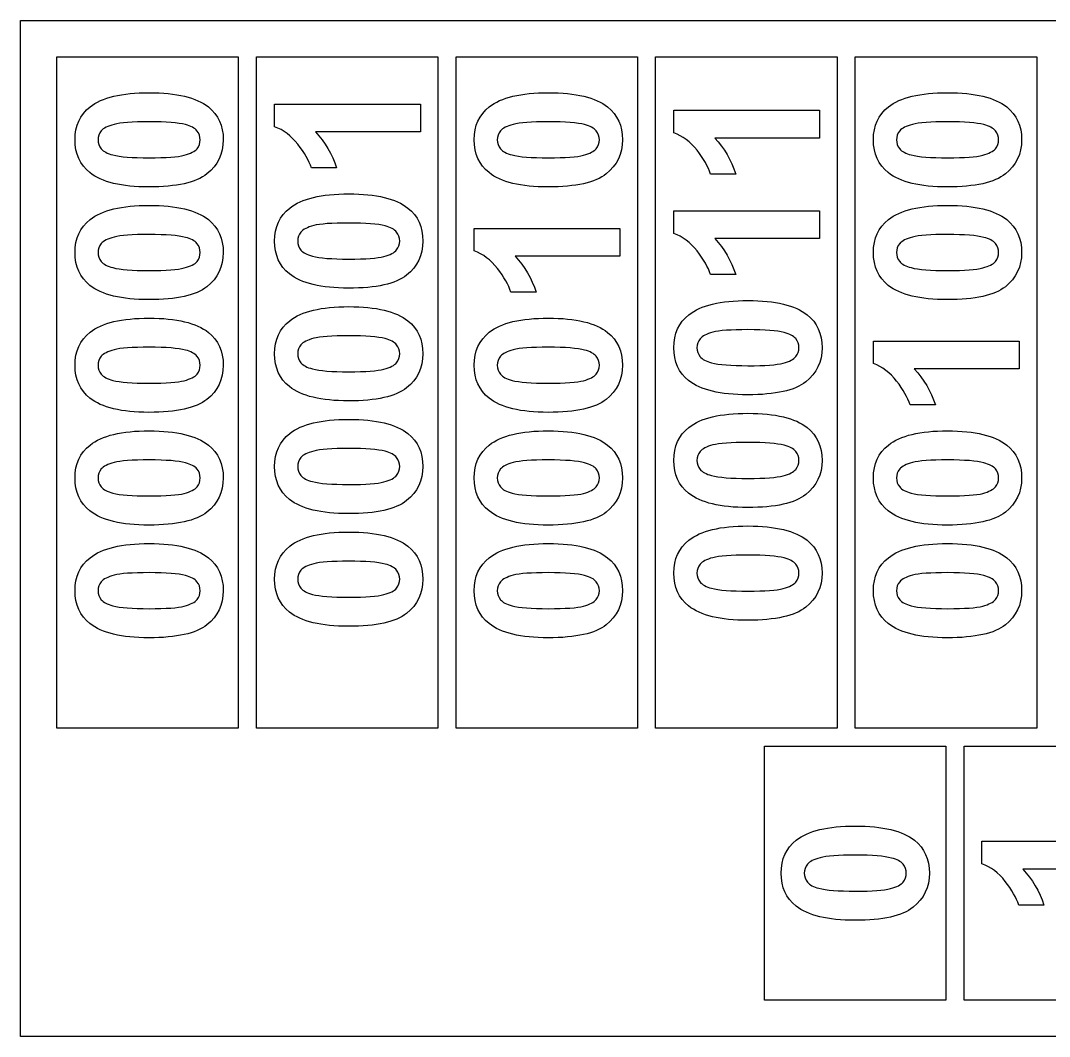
# Model space of a CAD drawing. Header units: millimetres. Extents: x -30 to 404, y 52 to 300.
# Drawn here: x 10 to 66.7, y 52 to 108 of the extents above; entities that cross this region are included whole.
import ezdxf

# ---------------------------------------------------------------- set-up
doc = ezdxf.new("R2010")
doc.units = ezdxf.units.MM
doc.layers.get('0').update_dxf_attribs({"lineweight": 25, "true_color": 0xffffff})
doc.layers.add('Gravure1', color=3, linetype='Continuous', lineweight=25, true_color=0x00ff00)

msp = doc.modelspace()

# ---------------------------------------------------------------- linework, layer by layer
for p, q in [((10, 52), (10, 108)), ((10, 108), (404, 108)), ((404, 52), (10, 52))]:
    msp.add_line(p, q)
at = {"layer": 'Gravure1'}
for p, q in [((12, 69), (12, 106)), ((12, 106), (22, 106)), ((22, 106), (22, 69)), ((23, 69), (23, 106)), ((23, 106), (33, 106)), ((33, 106), (33, 69)), ((34, 69), (34, 106)), ((34, 106), (44, 106)), ((44, 106), (44, 69)), ((45, 69), (45, 106)), ((45, 106), (55, 106)), ((55, 106), (55, 69)), ((56, 69), (56, 106)), ((56, 106), (66, 106)), ((66, 106), (66, 69)), ((24, 102.148), (24, 103.393)), ((24, 103.393), (32.033, 103.393)), ((32.033, 103.393), (32.033, 101.859)), ((46, 101.813), (46, 103.057)), ((46, 103.057), (54.033, 103.057)), ((54.033, 103.057), (54.033, 101.524)), ((32.033, 101.859), (26.254, 101.859)), ((54.033, 101.524), (48.254, 101.524)), ((27.417, 99.878), (26.025, 99.878)), ((49.417, 99.542), (48.025, 99.542)), ((46, 96.27), (46, 97.514)), ((46, 97.514), (54.033, 97.514)), ((54.033, 97.514), (54.033, 95.981)), ((35, 95.302), (35, 96.546)), ((35, 96.546), (43.033, 96.546)), ((43.033, 96.546), (43.033, 95.013)), ((54.033, 95.981), (48.254, 95.981)), ((43.033, 95.013), (37.254, 95.013)), ((49.417, 93.999), (48.025, 93.999)), ((38.417, 93.031), (37.025, 93.031)), ((57, 89.088), (57, 90.332)), ((57, 90.332), (65.033, 90.332)), ((65.033, 90.332), (65.033, 88.799)), ((65.033, 88.799), (59.254, 88.799)), ((60.417, 86.818), (59.025, 86.818)), ((22, 69), (12, 69)), ((33, 69), (23, 69)), ((44, 69), (34, 69)), ((55, 69), (45, 69)), ((66, 69), (56, 69)), ((51, 68), (61, 68)), ((51, 54), (51, 68)), ((61, 68), (61, 54)), ((62, 68), (72, 68)), ((62, 54), (62, 68)), ((62.984, 61.513), (62.984, 62.757)), ((62.984, 62.757), (71.016, 62.757)), ((71.016, 61.224), (65.237, 61.224)), ((66.4, 59.243), (65.008, 59.243)), ((61, 54), (51, 54)), ((72, 54), (62, 54))]:
    msp.add_line(p, q, dxfattribs=at)
for points in [[(13.83, 103.245), (14.485, 103.765), (15.571, 104.025), (17.087, 104.025)], [(17.087, 104.025), (18.601, 104.025), (19.689, 103.763), (20.35, 103.239)], [(35.83, 103.245), (36.485, 103.765), (37.571, 104.025), (39.087, 104.025)], [(39.087, 104.025), (40.601, 104.025), (41.689, 103.763), (42.35, 103.239)], [(57.83, 103.245), (58.485, 103.765), (59.571, 104.025), (61.087, 104.025)], [(61.087, 104.025), (62.601, 104.025), (63.689, 103.763), (64.35, 103.239)], [(13, 101.428), (13, 102.203), (13.277, 102.808), (13.83, 103.245)], [(20.35, 103.239), (20.896, 102.806), (21.169, 102.203), (21.169, 101.428)], [(35, 101.428), (35, 102.203), (35.277, 102.808), (35.83, 103.245)], [(42.35, 103.239), (42.896, 102.806), (43.169, 102.203), (43.169, 101.428)], [(57, 101.428), (57, 102.203), (57.277, 102.808), (57.83, 103.245)], [(64.35, 103.239), (64.896, 102.806), (65.169, 102.203), (65.169, 101.428)], [(15.153, 102.279), (14.802, 102.185), (14.567, 102.066), (14.449, 101.922)], [(17.087, 102.421), (16.149, 102.421), (15.504, 102.374), (15.153, 102.279)], [(19.084, 102.262), (18.691, 102.368), (18.026, 102.421), (17.087, 102.421)], [(19.72, 101.925), (19.602, 102.07), (19.39, 102.183), (19.084, 102.262)], [(25.28, 101.182), (24.915, 101.652), (24.488, 101.974), (24, 102.148)], [(37.153, 102.279), (36.802, 102.185), (36.567, 102.066), (36.449, 101.922)], [(39.087, 102.421), (38.149, 102.421), (37.504, 102.374), (37.153, 102.279)], [(41.084, 102.262), (40.691, 102.368), (40.026, 102.421), (39.087, 102.421)], [(41.72, 101.925), (41.602, 102.07), (41.39, 102.183), (41.084, 102.262)], [(59.153, 102.279), (58.802, 102.185), (58.567, 102.066), (58.449, 101.922)], [(61.087, 102.421), (60.149, 102.421), (59.504, 102.374), (59.153, 102.279)], [(63.084, 102.262), (62.691, 102.368), (62.026, 102.421), (61.087, 102.421)], [(63.72, 101.925), (63.602, 102.07), (63.39, 102.183), (63.084, 102.262)], [(14.449, 101.922), (14.331, 101.778), (14.272, 101.613), (14.272, 101.428)], [(19.897, 101.428), (19.897, 101.613), (19.838, 101.779), (19.72, 101.925)], [(26.254, 101.859), (26.778, 101.299), (27.165, 100.638), (27.417, 99.878)], [(36.449, 101.922), (36.331, 101.778), (36.272, 101.613), (36.272, 101.428)], [(41.897, 101.428), (41.897, 101.613), (41.838, 101.779), (41.72, 101.925)], [(47.28, 100.847), (46.915, 101.316), (46.488, 101.639), (46, 101.813)], [(48.254, 101.524), (48.778, 100.963), (49.165, 100.303), (49.417, 99.542)], [(58.449, 101.922), (58.331, 101.778), (58.272, 101.613), (58.272, 101.428)], [(63.897, 101.428), (63.897, 101.613), (63.838, 101.779), (63.72, 101.925)], [(13.818, 99.616), (13.273, 100.049), (13, 100.653), (13, 101.428)], [(14.272, 101.428), (14.272, 101.242), (14.331, 101.077), (14.449, 100.931)], [(14.449, 100.931), (14.567, 100.786), (14.779, 100.673), (15.085, 100.593)], [(19.022, 100.576), (19.373, 100.671), (19.607, 100.79), (19.723, 100.934)], [(19.723, 100.934), (19.839, 101.077), (19.897, 101.242), (19.897, 101.428)], [(21.169, 101.428), (21.169, 100.649), (20.87, 100.022), (20.271, 99.545)], [(26.025, 99.878), (25.894, 100.278), (25.645, 100.712), (25.28, 101.182)], [(35.818, 99.616), (35.273, 100.049), (35, 100.653), (35, 101.428)], [(36.272, 101.428), (36.272, 101.242), (36.331, 101.077), (36.449, 100.931)], [(36.449, 100.931), (36.567, 100.786), (36.779, 100.673), (37.085, 100.593)], [(41.022, 100.576), (41.373, 100.671), (41.607, 100.79), (41.723, 100.934)], [(41.723, 100.934), (41.839, 101.077), (41.897, 101.242), (41.897, 101.428)], [(43.169, 101.428), (43.169, 100.649), (42.87, 100.022), (42.271, 99.545)], [(57.818, 99.616), (57.273, 100.049), (57, 100.653), (57, 101.428)], [(58.272, 101.428), (58.272, 101.242), (58.331, 101.077), (58.449, 100.931)], [(58.449, 100.931), (58.567, 100.786), (58.779, 100.673), (59.085, 100.593)], [(63.022, 100.576), (63.373, 100.671), (63.607, 100.79), (63.723, 100.934)], [(63.723, 100.934), (63.839, 101.077), (63.897, 101.242), (63.897, 101.428)], [(65.169, 101.428), (65.169, 100.649), (64.87, 100.022), (64.271, 99.545)], [(15.085, 100.593), (15.481, 100.487), (16.149, 100.434), (17.087, 100.434)], [(17.087, 100.434), (18.026, 100.434), (18.671, 100.482), (19.022, 100.576)], [(37.085, 100.593), (37.481, 100.487), (38.149, 100.434), (39.087, 100.434)], [(39.087, 100.434), (40.026, 100.434), (40.671, 100.482), (41.022, 100.576)], [(48.025, 99.542), (47.894, 99.942), (47.645, 100.377), (47.28, 100.847)], [(59.085, 100.593), (59.481, 100.487), (60.149, 100.434), (61.087, 100.434)], [(61.087, 100.434), (62.026, 100.434), (62.671, 100.482), (63.022, 100.576)], [(17.071, 98.83), (15.565, 98.83), (14.481, 99.092), (13.818, 99.616)], [(20.271, 99.545), (19.673, 99.068), (18.606, 98.83), (17.071, 98.83)], [(39.071, 98.83), (37.565, 98.83), (36.481, 99.092), (35.818, 99.616)], [(42.271, 99.545), (41.673, 99.068), (40.606, 98.83), (39.071, 98.83)], [(61.071, 98.83), (59.565, 98.83), (58.481, 99.092), (57.818, 99.616)], [(64.271, 99.545), (63.673, 99.068), (62.606, 98.83), (61.071, 98.83)], [(24.83, 97.663), (25.485, 98.184), (26.571, 98.444), (28.087, 98.444)], [(28.087, 98.444), (29.601, 98.444), (30.689, 98.182), (31.35, 97.658)], [(13.83, 97.031), (14.485, 97.551), (15.571, 97.811), (17.087, 97.811)], [(17.087, 97.811), (18.601, 97.811), (19.689, 97.549), (20.35, 97.026)], [(24, 95.847), (24, 96.621), (24.277, 97.227), (24.83, 97.663)], [(31.35, 97.658), (31.896, 97.225), (32.169, 96.621), (32.169, 95.847)], [(57.83, 97.031), (58.485, 97.551), (59.571, 97.811), (61.087, 97.811)], [(61.087, 97.811), (62.601, 97.811), (63.689, 97.549), (64.35, 97.026)], [(13, 95.214), (13, 95.989), (13.277, 96.594), (13.83, 97.031)], [(20.35, 97.026), (20.896, 96.593), (21.169, 95.989), (21.169, 95.214)], [(57, 95.214), (57, 95.989), (57.277, 96.594), (57.83, 97.031)], [(64.35, 97.026), (64.896, 96.593), (65.169, 95.989), (65.169, 95.214)], [(26.153, 96.698), (25.802, 96.604), (25.567, 96.485), (25.449, 96.341)], [(28.087, 96.84), (27.149, 96.84), (26.504, 96.792), (26.153, 96.698)], [(30.084, 96.681), (29.691, 96.787), (29.026, 96.84), (28.087, 96.84)], [(30.72, 96.343), (30.602, 96.489), (30.39, 96.602), (30.084, 96.681)], [(15.153, 96.066), (14.802, 95.971), (14.567, 95.852), (14.449, 95.708)], [(17.087, 96.207), (16.149, 96.207), (15.504, 96.16), (15.153, 96.066)], [(19.084, 96.049), (18.691, 96.154), (18.026, 96.207), (17.087, 96.207)], [(19.72, 95.711), (19.602, 95.857), (19.39, 95.969), (19.084, 96.049)], [(24.818, 94.035), (24.273, 94.468), (24, 95.072), (24, 95.847)], [(25.449, 96.341), (25.331, 96.197), (25.272, 96.032), (25.272, 95.847)], [(25.272, 95.847), (25.272, 95.661), (25.331, 95.495), (25.449, 95.35)], [(30.897, 95.847), (30.897, 96.032), (30.838, 96.197), (30.72, 96.343)], [(30.723, 95.353), (30.839, 95.496), (30.897, 95.661), (30.897, 95.847)], [(32.169, 95.847), (32.169, 95.068), (31.87, 94.44), (31.271, 93.964)], [(47.28, 95.303), (46.915, 95.773), (46.488, 96.095), (46, 96.27)], [(48.254, 95.981), (48.778, 95.42), (49.165, 94.76), (49.417, 93.999)], [(59.153, 96.066), (58.802, 95.971), (58.567, 95.852), (58.449, 95.708)], [(61.087, 96.207), (60.149, 96.207), (59.504, 96.16), (59.153, 96.066)], [(63.084, 96.049), (62.691, 96.154), (62.026, 96.207), (61.087, 96.207)], [(63.72, 95.711), (63.602, 95.857), (63.39, 95.969), (63.084, 96.049)], [(14.449, 95.708), (14.331, 95.564), (14.272, 95.4), (14.272, 95.214)], [(19.897, 95.214), (19.897, 95.4), (19.838, 95.565), (19.72, 95.711)], [(25.449, 95.35), (25.567, 95.205), (25.779, 95.092), (26.085, 95.011)], [(30.022, 94.995), (30.373, 95.09), (30.607, 95.209), (30.723, 95.353)], [(36.28, 94.336), (35.915, 94.805), (35.488, 95.128), (35, 95.302)], [(48.025, 93.999), (47.894, 94.399), (47.645, 94.834), (47.28, 95.303)], [(58.449, 95.708), (58.331, 95.564), (58.272, 95.4), (58.272, 95.214)], [(63.897, 95.214), (63.897, 95.4), (63.838, 95.565), (63.72, 95.711)], [(13.818, 93.402), (13.273, 93.835), (13, 94.439), (13, 95.214)], [(14.272, 95.214), (14.272, 95.028), (14.331, 94.863), (14.449, 94.717)], [(14.449, 94.717), (14.567, 94.572), (14.779, 94.459), (15.085, 94.379)], [(19.022, 94.363), (19.373, 94.457), (19.607, 94.576), (19.723, 94.72)], [(19.723, 94.72), (19.839, 94.864), (19.897, 95.028), (19.897, 95.214)], [(21.169, 95.214), (21.169, 94.436), (20.87, 93.808), (20.271, 93.331)], [(26.085, 95.011), (26.481, 94.906), (27.149, 94.853), (28.087, 94.853)], [(28.087, 94.853), (29.026, 94.853), (29.671, 94.9), (30.022, 94.995)], [(37.254, 95.013), (37.778, 94.452), (38.165, 93.792), (38.417, 93.031)], [(57.818, 93.402), (57.273, 93.835), (57, 94.439), (57, 95.214)], [(58.272, 95.214), (58.272, 95.028), (58.331, 94.863), (58.449, 94.717)], [(58.449, 94.717), (58.567, 94.572), (58.779, 94.459), (59.085, 94.379)], [(63.022, 94.363), (63.373, 94.457), (63.607, 94.576), (63.723, 94.72)], [(63.723, 94.72), (63.839, 94.864), (63.897, 95.028), (63.897, 95.214)], [(65.169, 95.214), (65.169, 94.436), (64.87, 93.808), (64.271, 93.331)], [(15.085, 94.379), (15.481, 94.273), (16.149, 94.22), (17.087, 94.22)], [(17.087, 94.22), (18.026, 94.22), (18.671, 94.268), (19.022, 94.363)], [(37.025, 93.031), (36.894, 93.431), (36.645, 93.866), (36.28, 94.336)], [(59.085, 94.379), (59.481, 94.273), (60.149, 94.22), (61.087, 94.22)], [(61.087, 94.22), (62.026, 94.22), (62.671, 94.268), (63.022, 94.363)], [(28.071, 93.249), (26.565, 93.249), (25.481, 93.511), (24.818, 94.035)], [(31.271, 93.964), (30.673, 93.487), (29.606, 93.249), (28.071, 93.249)], [(17.071, 92.616), (15.565, 92.616), (14.481, 92.878), (13.818, 93.402)], [(20.271, 93.331), (19.673, 92.855), (18.606, 92.616), (17.071, 92.616)], [(61.071, 92.616), (59.565, 92.616), (58.481, 92.878), (57.818, 93.402)], [(64.271, 93.331), (63.673, 92.855), (62.606, 92.616), (61.071, 92.616)], [(46.83, 91.785), (47.485, 92.305), (48.571, 92.565), (50.087, 92.565)], [(50.087, 92.565), (51.601, 92.565), (52.689, 92.303), (53.35, 91.78)], [(24.83, 91.45), (25.485, 91.97), (26.571, 92.23), (28.087, 92.23)], [(28.087, 92.23), (29.601, 92.23), (30.689, 91.968), (31.35, 91.444)], [(13.83, 90.817), (14.485, 91.337), (15.571, 91.597), (17.087, 91.597)], [(17.087, 91.597), (18.601, 91.597), (19.689, 91.336), (20.35, 90.812)], [(24, 89.633), (24, 90.408), (24.277, 91.013), (24.83, 91.45)], [(31.35, 91.444), (31.896, 91.011), (32.169, 90.408), (32.169, 89.633)], [(35.83, 90.817), (36.485, 91.337), (37.571, 91.597), (39.087, 91.597)], [(39.087, 91.597), (40.601, 91.597), (41.689, 91.336), (42.35, 90.812)], [(46, 89.968), (46, 90.743), (46.277, 91.348), (46.83, 91.785)], [(53.35, 91.78), (53.896, 91.346), (54.169, 90.743), (54.169, 89.968)], [(13, 89.001), (13, 89.775), (13.277, 90.38), (13.83, 90.817)], [(20.35, 90.812), (20.896, 90.379), (21.169, 89.775), (21.169, 89.001)], [(35, 89.001), (35, 89.775), (35.277, 90.38), (35.83, 90.817)], [(42.35, 90.812), (42.896, 90.379), (43.169, 89.775), (43.169, 89.001)], [(48.153, 90.82), (47.802, 90.725), (47.567, 90.606), (47.449, 90.462)], [(50.087, 90.961), (49.149, 90.961), (48.504, 90.914), (48.153, 90.82)], [(52.084, 90.803), (51.691, 90.908), (51.026, 90.961), (50.087, 90.961)], [(52.72, 90.465), (52.602, 90.611), (52.39, 90.723), (52.084, 90.803)], [(26.153, 90.484), (25.802, 90.39), (25.567, 90.271), (25.449, 90.127)], [(28.087, 90.626), (27.149, 90.626), (26.504, 90.579), (26.153, 90.484)], [(30.084, 90.467), (29.691, 90.573), (29.026, 90.626), (28.087, 90.626)], [(30.72, 90.129), (30.602, 90.275), (30.39, 90.388), (30.084, 90.467)], [(47.449, 90.462), (47.331, 90.318), (47.272, 90.153), (47.272, 89.968)], [(52.897, 89.968), (52.897, 90.153), (52.838, 90.319), (52.72, 90.465)], [(15.153, 89.852), (14.802, 89.758), (14.567, 89.638), (14.449, 89.494)], [(17.087, 89.993), (16.149, 89.993), (15.504, 89.946), (15.153, 89.852)], [(19.084, 89.835), (18.691, 89.94), (18.026, 89.993), (17.087, 89.993)], [(19.72, 89.497), (19.602, 89.643), (19.39, 89.755), (19.084, 89.835)], [(24.818, 87.821), (24.273, 88.254), (24, 88.858), (24, 89.633)], [(25.449, 90.127), (25.331, 89.983), (25.272, 89.818), (25.272, 89.633)], [(25.272, 89.633), (25.272, 89.447), (25.331, 89.282), (25.449, 89.136)], [(30.897, 89.633), (30.897, 89.818), (30.838, 89.984), (30.72, 90.129)], [(30.723, 89.139), (30.839, 89.282), (30.897, 89.447), (30.897, 89.633)], [(32.169, 89.633), (32.169, 88.854), (31.87, 88.227), (31.271, 87.75)], [(37.153, 89.852), (36.802, 89.758), (36.567, 89.638), (36.449, 89.494)], [(39.087, 89.993), (38.149, 89.993), (37.504, 89.946), (37.153, 89.852)], [(41.084, 89.835), (40.691, 89.94), (40.026, 89.993), (39.087, 89.993)], [(41.72, 89.497), (41.602, 89.643), (41.39, 89.755), (41.084, 89.835)], [(46.818, 88.156), (46.273, 88.589), (46, 89.193), (46, 89.968)], [(47.272, 89.968), (47.272, 89.782), (47.331, 89.617), (47.449, 89.471)], [(52.723, 89.474), (52.839, 89.618), (52.897, 89.782), (52.897, 89.968)], [(54.169, 89.968), (54.169, 89.19), (53.87, 88.562), (53.271, 88.085)], [(14.449, 89.494), (14.331, 89.35), (14.272, 89.186), (14.272, 89.001)], [(19.897, 89.001), (19.897, 89.186), (19.838, 89.351), (19.72, 89.497)], [(25.449, 89.136), (25.567, 88.991), (25.779, 88.878), (26.085, 88.798)], [(30.022, 88.781), (30.373, 88.876), (30.607, 88.995), (30.723, 89.139)], [(36.449, 89.494), (36.331, 89.35), (36.272, 89.186), (36.272, 89.001)], [(41.897, 89.001), (41.897, 89.186), (41.838, 89.351), (41.72, 89.497)], [(47.449, 89.471), (47.567, 89.326), (47.779, 89.213), (48.085, 89.133)], [(48.085, 89.133), (48.481, 89.027), (49.149, 88.974), (50.087, 88.974)], [(50.087, 88.974), (51.026, 88.974), (51.671, 89.022), (52.022, 89.117)], [(52.022, 89.117), (52.373, 89.211), (52.607, 89.33), (52.723, 89.474)], [(58.28, 88.122), (57.915, 88.592), (57.488, 88.914), (57, 89.088)], [(13.818, 87.188), (13.273, 87.621), (13, 88.225), (13, 89.001)], [(14.272, 89.001), (14.272, 88.815), (14.331, 88.649), (14.449, 88.504)], [(14.449, 88.504), (14.567, 88.358), (14.779, 88.245), (15.085, 88.165)], [(19.022, 88.149), (19.373, 88.244), (19.607, 88.363), (19.723, 88.506)], [(19.723, 88.506), (19.839, 88.65), (19.897, 88.815), (19.897, 89.001)], [(21.169, 89.001), (21.169, 88.222), (20.87, 87.594), (20.271, 87.118)], [(26.085, 88.798), (26.481, 88.692), (27.149, 88.639), (28.087, 88.639)], [(28.087, 88.639), (29.026, 88.639), (29.671, 88.687), (30.022, 88.781)], [(35.818, 87.188), (35.273, 87.621), (35, 88.225), (35, 89.001)], [(36.272, 89.001), (36.272, 88.815), (36.331, 88.649), (36.449, 88.504)], [(36.449, 88.504), (36.567, 88.358), (36.779, 88.245), (37.085, 88.165)], [(41.022, 88.149), (41.373, 88.244), (41.607, 88.363), (41.723, 88.506)], [(41.723, 88.506), (41.839, 88.65), (41.897, 88.815), (41.897, 89.001)], [(43.169, 89.001), (43.169, 88.222), (42.87, 87.594), (42.271, 87.118)], [(59.254, 88.799), (59.778, 88.239), (60.165, 87.578), (60.417, 86.818)], [(15.085, 88.165), (15.481, 88.06), (16.149, 88.007), (17.087, 88.007)], [(17.087, 88.007), (18.026, 88.007), (18.671, 88.054), (19.022, 88.149)], [(37.085, 88.165), (37.481, 88.06), (38.149, 88.007), (39.087, 88.007)], [(39.087, 88.007), (40.026, 88.007), (40.671, 88.054), (41.022, 88.149)], [(50.071, 87.37), (48.565, 87.37), (47.481, 87.632), (46.818, 88.156)], [(53.271, 88.085), (52.673, 87.609), (51.606, 87.37), (50.071, 87.37)], [(59.025, 86.818), (58.894, 87.217), (58.645, 87.652), (58.28, 88.122)], [(28.071, 87.035), (26.565, 87.035), (25.481, 87.297), (24.818, 87.821)], [(31.271, 87.75), (30.673, 87.273), (29.606, 87.035), (28.071, 87.035)], [(17.071, 86.403), (15.565, 86.403), (14.481, 86.664), (13.818, 87.188)], [(20.271, 87.118), (19.673, 86.641), (18.606, 86.403), (17.071, 86.403)], [(39.071, 86.403), (37.565, 86.403), (36.481, 86.664), (35.818, 87.188)], [(42.271, 87.118), (41.673, 86.641), (40.606, 86.403), (39.071, 86.403)], [(46.83, 85.571), (47.485, 86.091), (48.571, 86.351), (50.087, 86.351)], [(50.087, 86.351), (51.601, 86.351), (52.689, 86.09), (53.35, 85.566)], [(24.83, 85.236), (25.485, 85.756), (26.571, 86.016), (28.087, 86.016)], [(28.087, 86.016), (29.601, 86.016), (30.689, 85.754), (31.35, 85.23)], [(13.83, 84.603), (14.485, 85.124), (15.571, 85.384), (17.087, 85.384)], [(17.087, 85.384), (18.601, 85.384), (19.689, 85.122), (20.35, 84.598)], [(24, 83.419), (24, 84.194), (24.277, 84.799), (24.83, 85.236)], [(31.35, 85.23), (31.896, 84.797), (32.169, 84.194), (32.169, 83.419)], [(35.83, 84.603), (36.485, 85.124), (37.571, 85.384), (39.087, 85.384)], [(39.087, 85.384), (40.601, 85.384), (41.689, 85.122), (42.35, 84.598)], [(46, 83.755), (46, 84.529), (46.277, 85.134), (46.83, 85.571)], [(53.35, 85.566), (53.896, 85.133), (54.169, 84.529), (54.169, 83.755)], [(57.83, 84.603), (58.485, 85.124), (59.571, 85.384), (61.087, 85.384)], [(61.087, 85.384), (62.601, 85.384), (63.689, 85.122), (64.35, 84.598)], [(13, 82.787), (13, 83.561), (13.277, 84.167), (13.83, 84.603)], [(20.35, 84.598), (20.896, 84.165), (21.169, 83.561), (21.169, 82.787)], [(35, 82.787), (35, 83.561), (35.277, 84.167), (35.83, 84.603)], [(42.35, 84.598), (42.896, 84.165), (43.169, 83.561), (43.169, 82.787)], [(48.153, 84.606), (47.802, 84.512), (47.567, 84.392), (47.449, 84.248)], [(50.087, 84.747), (49.149, 84.747), (48.504, 84.7), (48.153, 84.606)], [(52.084, 84.589), (51.691, 84.694), (51.026, 84.747), (50.087, 84.747)], [(52.72, 84.251), (52.602, 84.397), (52.39, 84.509), (52.084, 84.589)], [(57, 82.787), (57, 83.561), (57.277, 84.167), (57.83, 84.603)], [(64.35, 84.598), (64.896, 84.165), (65.169, 83.561), (65.169, 82.787)], [(26.153, 84.271), (25.802, 84.176), (25.567, 84.057), (25.449, 83.913)], [(28.087, 84.412), (27.149, 84.412), (26.504, 84.365), (26.153, 84.271)], [(30.084, 84.254), (29.691, 84.359), (29.026, 84.412), (28.087, 84.412)], [(30.72, 83.916), (30.602, 84.061), (30.39, 84.174), (30.084, 84.254)], [(47.449, 84.248), (47.331, 84.104), (47.272, 83.94), (47.272, 83.755)], [(52.897, 83.755), (52.897, 83.94), (52.838, 84.105), (52.72, 84.251)], [(15.153, 83.638), (14.802, 83.544), (14.567, 83.425), (14.449, 83.281)], [(17.087, 83.78), (16.149, 83.78), (15.504, 83.732), (15.153, 83.638)], [(19.084, 83.621), (18.691, 83.727), (18.026, 83.78), (17.087, 83.78)], [(19.72, 83.283), (19.602, 83.429), (19.39, 83.542), (19.084, 83.621)], [(24.818, 81.607), (24.273, 82.04), (24, 82.644), (24, 83.419)], [(25.449, 83.913), (25.331, 83.769), (25.272, 83.604), (25.272, 83.419)], [(25.272, 83.419), (25.272, 83.233), (25.331, 83.068), (25.449, 82.922)], [(30.897, 83.419), (30.897, 83.604), (30.838, 83.77), (30.72, 83.916)], [(30.723, 82.925), (30.839, 83.069), (30.897, 83.233), (30.897, 83.419)], [(32.169, 83.419), (32.169, 82.641), (31.87, 82.013), (31.271, 81.536)], [(37.153, 83.638), (36.802, 83.544), (36.567, 83.425), (36.449, 83.281)], [(39.087, 83.78), (38.149, 83.78), (37.504, 83.732), (37.153, 83.638)], [(41.084, 83.621), (40.691, 83.727), (40.026, 83.78), (39.087, 83.78)], [(41.72, 83.283), (41.602, 83.429), (41.39, 83.542), (41.084, 83.621)], [(46.818, 81.942), (46.273, 82.375), (46, 82.979), (46, 83.755)], [(47.272, 83.755), (47.272, 83.569), (47.331, 83.403), (47.449, 83.258)], [(52.723, 83.26), (52.839, 83.404), (52.897, 83.569), (52.897, 83.755)], [(54.169, 83.755), (54.169, 82.976), (53.87, 82.348), (53.271, 81.872)], [(59.153, 83.638), (58.802, 83.544), (58.567, 83.425), (58.449, 83.281)], [(61.087, 83.78), (60.149, 83.78), (59.504, 83.732), (59.153, 83.638)], [(63.084, 83.621), (62.691, 83.727), (62.026, 83.78), (61.087, 83.78)], [(63.72, 83.283), (63.602, 83.429), (63.39, 83.542), (63.084, 83.621)], [(13.818, 80.974), (13.273, 81.407), (13, 82.012), (13, 82.787)], [(14.449, 83.281), (14.331, 83.137), (14.272, 82.972), (14.272, 82.787)], [(14.272, 82.787), (14.272, 82.601), (14.331, 82.435), (14.449, 82.29)], [(19.897, 82.787), (19.897, 82.972), (19.838, 83.137), (19.72, 83.283)], [(19.723, 82.293), (19.839, 82.436), (19.897, 82.601), (19.897, 82.787)], [(21.169, 82.787), (21.169, 82.008), (20.87, 81.38), (20.271, 80.904)], [(25.449, 82.922), (25.567, 82.777), (25.779, 82.664), (26.085, 82.584)], [(30.022, 82.568), (30.373, 82.662), (30.607, 82.781), (30.723, 82.925)], [(35.818, 80.974), (35.273, 81.407), (35, 82.012), (35, 82.787)], [(36.449, 83.281), (36.331, 83.137), (36.272, 82.972), (36.272, 82.787)], [(36.272, 82.787), (36.272, 82.601), (36.331, 82.435), (36.449, 82.29)], [(41.897, 82.787), (41.897, 82.972), (41.838, 83.137), (41.72, 83.283)], [(41.723, 82.293), (41.839, 82.436), (41.897, 82.601), (41.897, 82.787)], [(43.169, 82.787), (43.169, 82.008), (42.87, 81.38), (42.271, 80.904)], [(47.449, 83.258), (47.567, 83.112), (47.779, 82.999), (48.085, 82.919)], [(48.085, 82.919), (48.481, 82.813), (49.149, 82.761), (50.087, 82.761)], [(50.087, 82.761), (51.026, 82.761), (51.671, 82.808), (52.022, 82.903)], [(52.022, 82.903), (52.373, 82.997), (52.607, 83.117), (52.723, 83.26)], [(57.818, 80.974), (57.273, 81.407), (57, 82.012), (57, 82.787)], [(58.449, 83.281), (58.331, 83.137), (58.272, 82.972), (58.272, 82.787)], [(58.272, 82.787), (58.272, 82.601), (58.331, 82.435), (58.449, 82.29)], [(63.897, 82.787), (63.897, 82.972), (63.838, 83.137), (63.72, 83.283)], [(63.723, 82.293), (63.839, 82.436), (63.897, 82.601), (63.897, 82.787)], [(65.169, 82.787), (65.169, 82.008), (64.87, 81.38), (64.271, 80.904)], [(14.449, 82.29), (14.567, 82.145), (14.779, 82.032), (15.085, 81.951)], [(19.022, 81.935), (19.373, 82.03), (19.607, 82.149), (19.723, 82.293)], [(26.085, 82.584), (26.481, 82.478), (27.149, 82.425), (28.087, 82.425)], [(28.087, 82.425), (29.026, 82.425), (29.671, 82.473), (30.022, 82.568)], [(36.449, 82.29), (36.567, 82.145), (36.779, 82.032), (37.085, 81.951)], [(41.022, 81.935), (41.373, 82.03), (41.607, 82.149), (41.723, 82.293)], [(58.449, 82.29), (58.567, 82.145), (58.779, 82.032), (59.085, 81.951)], [(63.022, 81.935), (63.373, 82.03), (63.607, 82.149), (63.723, 82.293)], [(15.085, 81.951), (15.481, 81.846), (16.149, 81.793), (17.087, 81.793)], [(17.087, 81.793), (18.026, 81.793), (18.671, 81.84), (19.022, 81.935)], [(37.085, 81.951), (37.481, 81.846), (38.149, 81.793), (39.087, 81.793)], [(39.087, 81.793), (40.026, 81.793), (40.671, 81.84), (41.022, 81.935)], [(50.071, 81.156), (48.565, 81.156), (47.481, 81.418), (46.818, 81.942)], [(53.271, 81.872), (52.673, 81.395), (51.606, 81.156), (50.071, 81.156)], [(59.085, 81.951), (59.481, 81.846), (60.149, 81.793), (61.087, 81.793)], [(61.087, 81.793), (62.026, 81.793), (62.671, 81.84), (63.022, 81.935)], [(28.071, 80.821), (26.565, 80.821), (25.481, 81.083), (24.818, 81.607)], [(31.271, 81.536), (30.673, 81.06), (29.606, 80.821), (28.071, 80.821)], [(17.071, 80.189), (15.565, 80.189), (14.481, 80.451), (13.818, 80.974)], [(20.271, 80.904), (19.673, 80.427), (18.606, 80.189), (17.071, 80.189)], [(39.071, 80.189), (37.565, 80.189), (36.481, 80.451), (35.818, 80.974)], [(42.271, 80.904), (41.673, 80.427), (40.606, 80.189), (39.071, 80.189)], [(61.071, 80.189), (59.565, 80.189), (58.481, 80.451), (57.818, 80.974)], [(64.271, 80.904), (63.673, 80.427), (62.606, 80.189), (61.071, 80.189)], [(46.83, 79.357), (47.485, 79.878), (48.571, 80.138), (50.087, 80.138)], [(50.087, 80.138), (51.601, 80.138), (52.689, 79.876), (53.35, 79.352)], [(24.83, 79.022), (25.485, 79.542), (26.571, 79.802), (28.087, 79.802)], [(28.087, 79.802), (29.601, 79.802), (30.689, 79.541), (31.35, 79.017)], [(13.83, 78.389), (14.485, 78.91), (15.571, 79.17), (17.087, 79.17)], [(17.087, 79.17), (18.601, 79.17), (19.689, 78.908), (20.35, 78.384)], [(24, 77.206), (24, 77.98), (24.277, 78.585), (24.83, 79.022)], [(31.35, 79.017), (31.896, 78.584), (32.169, 77.98), (32.169, 77.206)], [(35.83, 78.389), (36.485, 78.91), (37.571, 79.17), (39.087, 79.17)], [(39.087, 79.17), (40.601, 79.17), (41.689, 78.908), (42.35, 78.384)], [(46, 77.541), (46, 78.315), (46.277, 78.921), (46.83, 79.357)], [(53.35, 79.352), (53.896, 78.919), (54.169, 78.315), (54.169, 77.541)], [(57.83, 78.389), (58.485, 78.91), (59.571, 79.17), (61.087, 79.17)], [(61.087, 79.17), (62.601, 79.17), (63.689, 78.908), (64.35, 78.384)], [(13, 76.573), (13, 77.347), (13.277, 77.953), (13.83, 78.389)], [(20.35, 78.384), (20.896, 77.951), (21.169, 77.347), (21.169, 76.573)], [(35, 76.573), (35, 77.347), (35.277, 77.953), (35.83, 78.389)], [(42.35, 78.384), (42.896, 77.951), (43.169, 77.347), (43.169, 76.573)], [(48.153, 78.392), (47.802, 78.298), (47.567, 78.179), (47.449, 78.035)], [(50.087, 78.533), (49.149, 78.533), (48.504, 78.486), (48.153, 78.392)], [(52.084, 78.375), (51.691, 78.481), (51.026, 78.533), (50.087, 78.533)], [(52.72, 78.037), (52.602, 78.183), (52.39, 78.296), (52.084, 78.375)], [(57, 76.573), (57, 77.347), (57.277, 77.953), (57.83, 78.389)], [(64.35, 78.384), (64.896, 77.951), (65.169, 77.347), (65.169, 76.573)], [(25.449, 77.699), (25.331, 77.555), (25.272, 77.391), (25.272, 77.206)], [(26.153, 78.057), (25.802, 77.963), (25.567, 77.843), (25.449, 77.699)], [(28.087, 78.198), (27.149, 78.198), (26.504, 78.151), (26.153, 78.057)], [(30.084, 78.04), (29.691, 78.145), (29.026, 78.198), (28.087, 78.198)], [(30.72, 77.702), (30.602, 77.848), (30.39, 77.96), (30.084, 78.04)], [(30.897, 77.206), (30.897, 77.391), (30.838, 77.556), (30.72, 77.702)], [(47.449, 78.035), (47.331, 77.89), (47.272, 77.726), (47.272, 77.541)], [(52.897, 77.541), (52.897, 77.726), (52.838, 77.891), (52.72, 78.037)], [(15.153, 77.424), (14.802, 77.33), (14.567, 77.211), (14.449, 77.067)], [(17.087, 77.566), (16.149, 77.566), (15.504, 77.519), (15.153, 77.424)], [(19.084, 77.407), (18.691, 77.513), (18.026, 77.566), (17.087, 77.566)], [(19.72, 77.069), (19.602, 77.215), (19.39, 77.328), (19.084, 77.407)], [(24.818, 75.393), (24.273, 75.826), (24, 76.43), (24, 77.206)], [(25.272, 77.206), (25.272, 77.02), (25.331, 76.854), (25.449, 76.709)], [(30.723, 76.711), (30.839, 76.855), (30.897, 77.02), (30.897, 77.206)], [(32.169, 77.206), (32.169, 76.427), (31.87, 75.799), (31.271, 75.322)], [(37.153, 77.424), (36.802, 77.33), (36.567, 77.211), (36.449, 77.067)], [(39.087, 77.566), (38.149, 77.566), (37.504, 77.519), (37.153, 77.424)], [(41.084, 77.407), (40.691, 77.513), (40.026, 77.566), (39.087, 77.566)], [(41.72, 77.069), (41.602, 77.215), (41.39, 77.328), (41.084, 77.407)], [(46.818, 75.728), (46.273, 76.161), (46, 76.766), (46, 77.541)], [(47.272, 77.541), (47.272, 77.355), (47.331, 77.189), (47.449, 77.044)], [(52.723, 77.046), (52.839, 77.19), (52.897, 77.355), (52.897, 77.541)], [(54.169, 77.541), (54.169, 76.762), (53.87, 76.134), (53.271, 75.658)], [(59.153, 77.424), (58.802, 77.33), (58.567, 77.211), (58.449, 77.067)], [(61.087, 77.566), (60.149, 77.566), (59.504, 77.519), (59.153, 77.424)], [(63.084, 77.407), (62.691, 77.513), (62.026, 77.566), (61.087, 77.566)], [(63.72, 77.069), (63.602, 77.215), (63.39, 77.328), (63.084, 77.407)], [(13.818, 74.761), (13.273, 75.194), (13, 75.798), (13, 76.573)], [(14.449, 77.067), (14.331, 76.923), (14.272, 76.758), (14.272, 76.573)], [(14.272, 76.573), (14.272, 76.387), (14.331, 76.221), (14.449, 76.076)], [(19.897, 76.573), (19.897, 76.758), (19.838, 76.924), (19.72, 77.069)], [(19.723, 76.079), (19.839, 76.222), (19.897, 76.387), (19.897, 76.573)], [(21.169, 76.573), (21.169, 75.794), (20.87, 75.167), (20.271, 74.69)], [(25.449, 76.709), (25.567, 76.563), (25.779, 76.45), (26.085, 76.37)], [(30.022, 76.354), (30.373, 76.448), (30.607, 76.568), (30.723, 76.711)], [(35.818, 74.761), (35.273, 75.194), (35, 75.798), (35, 76.573)], [(36.449, 77.067), (36.331, 76.923), (36.272, 76.758), (36.272, 76.573)], [(36.272, 76.573), (36.272, 76.387), (36.331, 76.221), (36.449, 76.076)], [(41.897, 76.573), (41.897, 76.758), (41.838, 76.924), (41.72, 77.069)], [(41.723, 76.079), (41.839, 76.222), (41.897, 76.387), (41.897, 76.573)], [(43.169, 76.573), (43.169, 75.794), (42.87, 75.167), (42.271, 74.69)], [(47.449, 77.044), (47.567, 76.899), (47.779, 76.786), (48.085, 76.705)], [(48.085, 76.705), (48.481, 76.6), (49.149, 76.547), (50.087, 76.547)], [(50.087, 76.547), (51.026, 76.547), (51.671, 76.594), (52.022, 76.689)], [(52.022, 76.689), (52.373, 76.784), (52.607, 76.903), (52.723, 77.046)], [(57.818, 74.761), (57.273, 75.194), (57, 75.798), (57, 76.573)], [(58.449, 77.067), (58.331, 76.923), (58.272, 76.758), (58.272, 76.573)], [(58.272, 76.573), (58.272, 76.387), (58.331, 76.221), (58.449, 76.076)], [(63.897, 76.573), (63.897, 76.758), (63.838, 76.924), (63.72, 77.069)], [(63.723, 76.079), (63.839, 76.222), (63.897, 76.387), (63.897, 76.573)], [(65.169, 76.573), (65.169, 75.794), (64.87, 75.167), (64.271, 74.69)], [(14.449, 76.076), (14.567, 75.931), (14.779, 75.818), (15.085, 75.738)], [(19.022, 75.721), (19.373, 75.816), (19.607, 75.935), (19.723, 76.079)], [(26.085, 76.37), (26.481, 76.264), (27.149, 76.212), (28.087, 76.212)], [(28.087, 76.212), (29.026, 76.212), (29.671, 76.259), (30.022, 76.354)], [(36.449, 76.076), (36.567, 75.931), (36.779, 75.818), (37.085, 75.738)], [(41.022, 75.721), (41.373, 75.816), (41.607, 75.935), (41.723, 76.079)], [(58.449, 76.076), (58.567, 75.931), (58.779, 75.818), (59.085, 75.738)], [(63.022, 75.721), (63.373, 75.816), (63.607, 75.935), (63.723, 76.079)], [(15.085, 75.738), (15.481, 75.632), (16.149, 75.579), (17.087, 75.579)], [(17.087, 75.579), (18.026, 75.579), (18.671, 75.627), (19.022, 75.721)], [(37.085, 75.738), (37.481, 75.632), (38.149, 75.579), (39.087, 75.579)], [(39.087, 75.579), (40.026, 75.579), (40.671, 75.627), (41.022, 75.721)], [(50.071, 74.943), (48.565, 74.943), (47.481, 75.205), (46.818, 75.728)], [(53.271, 75.658), (52.673, 75.181), (51.606, 74.943), (50.071, 74.943)], [(59.085, 75.738), (59.481, 75.632), (60.149, 75.579), (61.087, 75.579)], [(61.087, 75.579), (62.026, 75.579), (62.671, 75.627), (63.022, 75.721)], [(28.071, 74.607), (26.565, 74.607), (25.481, 74.869), (24.818, 75.393)], [(31.271, 75.322), (30.673, 74.846), (29.606, 74.607), (28.071, 74.607)], [(17.071, 73.975), (15.565, 73.975), (14.481, 74.237), (13.818, 74.761)], [(20.271, 74.69), (19.673, 74.213), (18.606, 73.975), (17.071, 73.975)], [(39.071, 73.975), (37.565, 73.975), (36.481, 74.237), (35.818, 74.761)], [(42.271, 74.69), (41.673, 74.213), (40.606, 73.975), (39.071, 73.975)], [(61.071, 73.975), (59.565, 73.975), (58.481, 74.237), (57.818, 74.761)], [(64.271, 74.69), (63.673, 74.213), (62.606, 73.975), (61.071, 73.975)], [(52.746, 62.817), (53.401, 63.337), (54.486, 63.597), (56.003, 63.597)], [(56.003, 63.597), (57.516, 63.597), (58.604, 63.336), (59.266, 62.812)], [(51.916, 61.001), (51.916, 61.775), (52.192, 62.38), (52.746, 62.817)], [(59.266, 62.812), (59.812, 62.379), (60.084, 61.775), (60.084, 61.001)], [(54.068, 61.852), (53.717, 61.758), (53.483, 61.638), (53.365, 61.494)], [(56.003, 61.993), (55.064, 61.993), (54.419, 61.946), (54.068, 61.852)], [(58, 61.835), (57.607, 61.94), (56.941, 61.993), (56.003, 61.993)], [(58.635, 61.497), (58.517, 61.643), (58.305, 61.755), (58, 61.835)], [(53.365, 61.494), (53.246, 61.35), (53.187, 61.186), (53.187, 61.001)], [(58.813, 61.001), (58.813, 61.186), (58.754, 61.351), (58.635, 61.497)], [(64.264, 60.547), (63.898, 61.017), (63.472, 61.339), (62.984, 61.513)], [(52.734, 59.188), (52.188, 59.621), (51.916, 60.225), (51.916, 61.001)], [(53.187, 61.001), (53.187, 60.815), (53.246, 60.649), (53.365, 60.504)], [(58.639, 60.506), (58.755, 60.65), (58.813, 60.815), (58.813, 61.001)], [(60.084, 61.001), (60.084, 60.222), (59.785, 59.594), (59.187, 59.118)], [(65.237, 61.224), (65.761, 60.663), (66.149, 60.003), (66.4, 59.243)], [(53.365, 60.504), (53.483, 60.358), (53.695, 60.245), (54, 60.165)], [(54, 60.165), (54.397, 60.06), (55.064, 60.007), (56.003, 60.007)], [(56.003, 60.007), (56.941, 60.007), (57.586, 60.054), (57.937, 60.149)], [(57.937, 60.149), (58.289, 60.244), (58.523, 60.363), (58.639, 60.506)], [(65.008, 59.243), (64.877, 59.642), (64.629, 60.077), (64.264, 60.547)], [(55.987, 58.403), (54.481, 58.403), (53.397, 58.664), (52.734, 59.188)], [(59.187, 59.118), (58.588, 58.641), (57.522, 58.403), (55.987, 58.403)]]:
    msp.add_open_spline(points, degree=3, dxfattribs=at)

doc.saveas('drawing.dxf')
